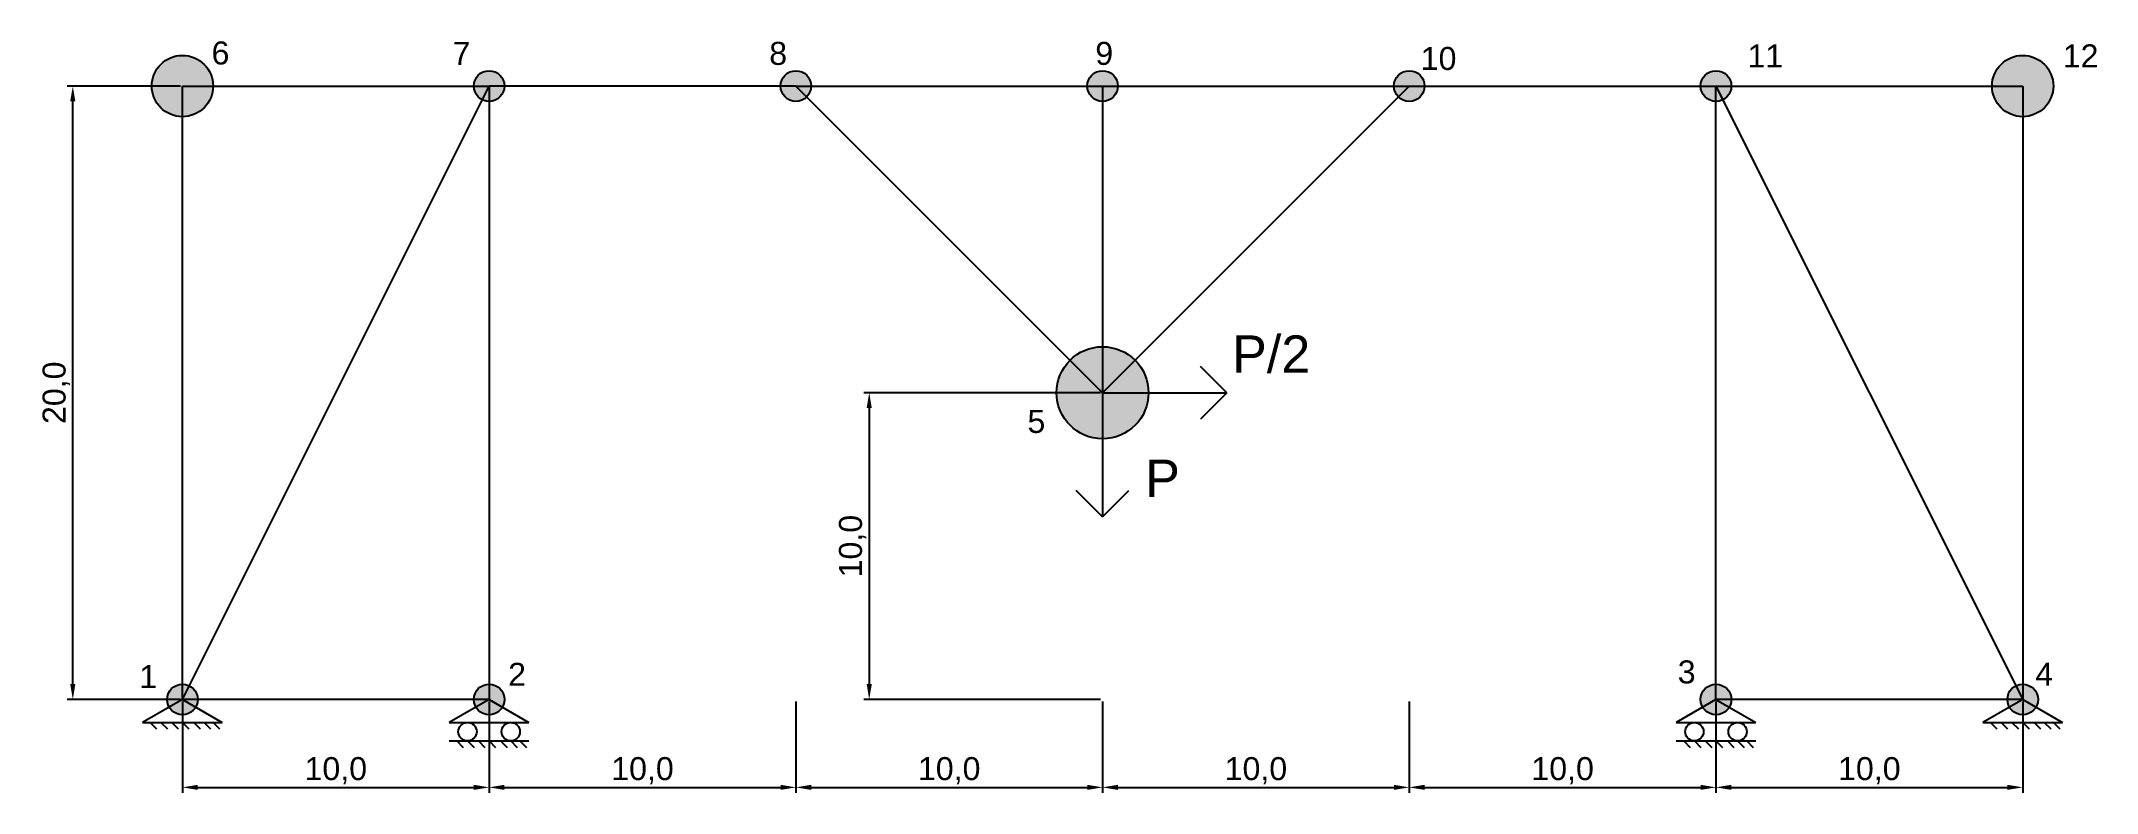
# Model space of a CAD drawing. Header units: millimetres. Extents: x -4.6 to 62.4, y -3 to 21.5.
import ezdxf

# ---------------------------------------------------------------- set-up
doc = ezdxf.new("R2010")
doc.units = ezdxf.units.MM
for name, color, linetype in [('Barras', 5, 'Continuous'), ('Fuerza', 6, 'Continuous'), ('Nodos', 1, 'Continuous'), ('Notaciones', 4, 'Continuous')]:
    doc.layers.add(name, color=color, linetype=linetype)
doc.styles.get("Standard").update_dxf_attribs({"font": 'arial.ttf'})
doc.dimstyles.new('StandardModif', dxfattribs={"dimtxt": 0.75, "dimasz": 0.5, "dimexe": 0.18, "dimexo": 0.0625, "dimgap": 0.09, "dimtad": 1, "dimdec": 1, "dimzin": 0, "dimtxsty": 'Standard', "dimcen": 0.09, "dimadec": 0, "dimazin": 0, "dimtfac": 1, "dimtdec": 1, "dimtofl": 0, "dimtmove": 0, "dimatfit": 3, "dimfxl": 1, "dimtolj": 1, "dimtzin": 0, "dimarcsym": 0})

# ---------------------------------------------------------------- blocks, each defined once
blk = doc.blocks.new('ApoyoArticFijo')
for p, q in [((0, 0), (-0.866, -0.5)), ((0, 0), (0.866, -0.5)), ((-0.866, -0.5), (0.866, -0.5)), ((-0.702, -0.5), (-0.561, -0.641)), ((-0.47, -0.5), (-0.328, -0.641)), ((-0.233, -0.5), (-0.092, -0.641)), ((0, -0.5), (0.141, -0.641)), ((0.247, -0.5), (0.389, -0.641)), ((0.47, -0.5), (0.611, -0.641)), ((0.668, -0.5), (0.809, -0.641))]:
    blk.add_line(p, q)
blk = doc.blocks.new('ApoyoArticMóvil')
for p, q in [((0, 0), (-0.866, -0.5)), ((0, 0), (0.866, -0.5)), ((-0.866, -0.5), (0.866, -0.5)), ((-0.866, -0.9), (0.866, -0.9)), ((-0.702, -0.9), (-0.561, -1.041)), ((-0.47, -0.9), (-0.328, -1.041)), ((-0.233, -0.9), (-0.092, -1.041)), ((0, -0.9), (0.141, -1.041)), ((0.247, -0.9), (0.389, -1.041)), ((0.47, -0.9), (0.611, -1.041)), ((0.668, -0.9), (0.809, -1.041))]:
    blk.add_line(p, q)
for centre in [(-0.47, -0.7), (0.47, -0.7)]:
    blk.add_circle(centre, 0.2)
blk = doc.blocks.new('*U4')
for p, q in [((1, 0), (0.788, 0.212)), ((0, 0), (1, 0)), ((1, 0), (0.788, -0.212))]:
    blk.add_line(p, q)
blk.add_attdef('TEXFUERZA', (1.043, -0.162), '', height=0.3)
blk = doc.blocks.new('*U5')
for p, q in [((1, 0), (0.788, 0.212)), ((0, 0), (1, 0)), ((1, 0), (0.788, -0.212))]:
    blk.add_line(p, q)
blk.add_attdef('TEXFUERZA', (0.838, -0.343), '', height=0.3, rotation=270)
blk = doc.blocks.new('*D6')
at = {"layer": 'Defpoints', "color": 0, "transparency": 16777216}
for p in [(-3.574, 20), (0, 20), (0, 0)]:
    blk.add_point(p, dxfattribs=at)
at = {"layer": 'Notaciones', "color": 0, "lineweight": -2, "transparency": 16777216}
for p, q in [((-0.062, 20), (-3.754, 20)), ((-3.574, 0.5), (-3.574, 19.5)), ((-0.062, 0), (-3.754, 0))]:
    blk.add_line(p, q, dxfattribs=at)
at = {"layer": 'Notaciones', "color": 0, "transparency": 16777216}
for points in [[(-3.658, 19.5), (-3.491, 19.5), (-3.574, 20)], [(-3.658, 0.5), (-3.491, 0.5), (-3.574, 0)]]:
    blk.add_solid(points, dxfattribs=at)
at = {"layer": 'Notaciones', "color": 0, "transparency": 16777216, "insert": (-4.115, 10), "char_height": 0.75, "attachment_point": 5, "rotation": 90}
blk.add_mtext('\\A1;20,0', dxfattribs=at)
blk = doc.blocks.new('*D7')
at = {"layer": 'Defpoints', "color": 0, "transparency": 16777216}
for p in [(30, 10), (30, 0), (22.392, 0)]:
    blk.add_point(p, dxfattribs=at)
at = {"layer": 'Notaciones', "color": 0, "lineweight": -2, "transparency": 16777216}
for p, q in [((29.938, 10), (22.212, 10)), ((22.392, 9.5), (22.392, 0.5)), ((29.938, 0), (22.212, 0))]:
    blk.add_line(p, q, dxfattribs=at)
at = {"layer": 'Notaciones', "color": 0, "transparency": 16777216}
for points in [[(22.309, 9.5), (22.476, 9.5), (22.392, 10)], [(22.309, 0.5), (22.476, 0.5), (22.392, 0)]]:
    blk.add_solid(points, dxfattribs=at)
at = {"layer": 'Notaciones', "color": 0, "transparency": 16777216, "insert": (21.851, 5), "char_height": 0.75, "attachment_point": 5, "rotation": 90}
blk.add_mtext('\\A1;10,0', dxfattribs=at)
blk = doc.blocks.new('*D8')
at = {"layer": 'Defpoints', "color": 0, "transparency": 16777216}
for p in [(0, 0), (10, 0), (10, -2.865)]:
    blk.add_point(p, dxfattribs=at)
at = {"layer": 'Notaciones', "color": 0, "lineweight": -2, "transparency": 16777216}
for p, q in [((0, -0.062), (0, -3.045)), ((10, -0.062), (10, -3.045)), ((0.5, -2.865), (9.5, -2.865))]:
    blk.add_line(p, q, dxfattribs=at)
at = {"layer": 'Notaciones', "color": 0, "transparency": 16777216}
for points in [[(0.5, -2.782), (0.5, -2.948), (0, -2.865)], [(9.5, -2.782), (9.5, -2.948), (10, -2.865)]]:
    blk.add_solid(points, dxfattribs=at)
at = {"layer": 'Notaciones', "color": 0, "transparency": 16777216, "insert": (5, -2.324), "char_height": 0.75, "attachment_point": 5}
blk.add_mtext('\\A1;10,0', dxfattribs=at)
blk = doc.blocks.new('*D9')
at = {"layer": 'Defpoints', "color": 0, "transparency": 16777216}
for p in [(10, 0), (20, 0), (20, -2.865)]:
    blk.add_point(p, dxfattribs=at)
at = {"layer": 'Notaciones', "color": 0, "lineweight": -2, "transparency": 16777216}
for p, q in [((10, -0.062), (10, -3.045)), ((20, -0.062), (20, -3.045)), ((10.5, -2.865), (19.5, -2.865))]:
    blk.add_line(p, q, dxfattribs=at)
at = {"layer": 'Notaciones', "color": 0, "transparency": 16777216}
for points in [[(10.5, -2.782), (10.5, -2.948), (10, -2.865)], [(19.5, -2.782), (19.5, -2.948), (20, -2.865)]]:
    blk.add_solid(points, dxfattribs=at)
at = {"layer": 'Notaciones', "color": 0, "transparency": 16777216, "insert": (15, -2.324), "char_height": 0.75, "attachment_point": 5}
blk.add_mtext('\\A1;10,0', dxfattribs=at)
blk = doc.blocks.new('*D10')
at = {"layer": 'Defpoints', "color": 0, "transparency": 16777216}
for p in [(20, 0), (30, 0), (30, -2.865)]:
    blk.add_point(p, dxfattribs=at)
at = {"layer": 'Notaciones', "color": 0, "lineweight": -2, "transparency": 16777216}
for p, q in [((20, -0.062), (20, -3.045)), ((30, -0.062), (30, -3.045)), ((20.5, -2.865), (29.5, -2.865))]:
    blk.add_line(p, q, dxfattribs=at)
at = {"layer": 'Notaciones', "color": 0, "transparency": 16777216}
for points in [[(20.5, -2.782), (20.5, -2.948), (20, -2.865)], [(29.5, -2.782), (29.5, -2.948), (30, -2.865)]]:
    blk.add_solid(points, dxfattribs=at)
at = {"layer": 'Notaciones', "color": 0, "transparency": 16777216, "insert": (25, -2.324), "char_height": 0.75, "attachment_point": 5}
blk.add_mtext('\\A1;10,0', dxfattribs=at)
blk = doc.blocks.new('*D11')
at = {"layer": 'Defpoints', "color": 0, "transparency": 16777216}
for p in [(30, 0), (40, 0), (40, -2.865)]:
    blk.add_point(p, dxfattribs=at)
at = {"layer": 'Notaciones', "color": 0, "lineweight": -2, "transparency": 16777216}
for p, q in [((30, -0.062), (30, -3.045)), ((40, -0.062), (40, -3.045)), ((30.5, -2.865), (39.5, -2.865))]:
    blk.add_line(p, q, dxfattribs=at)
at = {"layer": 'Notaciones', "color": 0, "transparency": 16777216}
for points in [[(30.5, -2.782), (30.5, -2.948), (30, -2.865)], [(39.5, -2.782), (39.5, -2.948), (40, -2.865)]]:
    blk.add_solid(points, dxfattribs=at)
at = {"layer": 'Notaciones', "color": 0, "transparency": 16777216, "insert": (35, -2.324), "char_height": 0.75, "attachment_point": 5}
blk.add_mtext('\\A1;10,0', dxfattribs=at)
blk = doc.blocks.new('*D12')
at = {"layer": 'Defpoints', "color": 0, "transparency": 16777216}
for p in [(40, 0), (50, 0), (50, -2.865)]:
    blk.add_point(p, dxfattribs=at)
at = {"layer": 'Notaciones', "color": 0, "lineweight": -2, "transparency": 16777216}
for p, q in [((40, -0.062), (40, -3.045)), ((50, -0.062), (50, -3.045)), ((40.5, -2.865), (49.5, -2.865))]:
    blk.add_line(p, q, dxfattribs=at)
at = {"layer": 'Notaciones', "color": 0, "transparency": 16777216}
for points in [[(40.5, -2.782), (40.5, -2.948), (40, -2.865)], [(49.5, -2.782), (49.5, -2.948), (50, -2.865)]]:
    blk.add_solid(points, dxfattribs=at)
at = {"layer": 'Notaciones', "color": 0, "transparency": 16777216, "insert": (45, -2.324), "char_height": 0.75, "attachment_point": 5}
blk.add_mtext('\\A1;10,0', dxfattribs=at)
blk = doc.blocks.new('*D13')
at = {"layer": 'Defpoints', "color": 0, "transparency": 16777216}
for p in [(50, 0), (60, 0), (60, -2.865)]:
    blk.add_point(p, dxfattribs=at)
at = {"layer": 'Notaciones', "color": 0, "lineweight": -2, "transparency": 16777216}
for p, q in [((50, -0.062), (50, -3.045)), ((60, -0.062), (60, -3.045)), ((50.5, -2.865), (59.5, -2.865))]:
    blk.add_line(p, q, dxfattribs=at)
at = {"layer": 'Notaciones', "color": 0, "transparency": 16777216}
for points in [[(50.5, -2.782), (50.5, -2.948), (50, -2.865)], [(59.5, -2.782), (59.5, -2.948), (60, -2.865)]]:
    blk.add_solid(points, dxfattribs=at)
at = {"layer": 'Notaciones', "color": 0, "transparency": 16777216, "insert": (55, -2.324), "char_height": 0.75, "attachment_point": 5}
blk.add_mtext('\\A1;10,0', dxfattribs=at)

msp = doc.modelspace()

# ---------------------------------------------------------------- hatches: boundary and pattern name
at = {"layer": 'Nodos'}
h = msp.add_hatch(color=256, dxfattribs=at)
h.dxf.hatch_style = 1
edge = h.paths.add_edge_path()
edge.add_arc((0, 20), 1, 0, 360)
h = msp.add_hatch(color=256, dxfattribs=at)
h.dxf.hatch_style = 1
edge = h.paths.add_edge_path()
edge.add_arc((60, 20), 1, 0, 360)
h = msp.add_hatch(color=256, dxfattribs=at)
h.dxf.hatch_style = 1
edge = h.paths.add_edge_path()
edge.add_arc((10, 20), 0.5, 0, 360)
h = msp.add_hatch(color=256, dxfattribs=at)
h.dxf.hatch_style = 1
edge = h.paths.add_edge_path()
edge.add_arc((20, 20), 0.5, 0, 360)
h = msp.add_hatch(color=256, dxfattribs=at)
h.dxf.hatch_style = 1
edge = h.paths.add_edge_path()
edge.add_arc((30, 20), 0.5, 0, 360)
h = msp.add_hatch(color=256, dxfattribs=at)
h.dxf.hatch_style = 1
edge = h.paths.add_edge_path()
edge.add_arc((40, 20), 0.5, 0, 360)
h = msp.add_hatch(color=256, dxfattribs=at)
h.dxf.hatch_style = 1
edge = h.paths.add_edge_path()
edge.add_arc((50, 20), 0.5, 0, 360)
h = msp.add_hatch(color=256, dxfattribs=at)
h.dxf.hatch_style = 1
edge = h.paths.add_edge_path()
edge.add_arc((30, 10), 1.5, 0, 360)
h = msp.add_hatch(color=256, dxfattribs=at)
h.dxf.hatch_style = 1
edge = h.paths.add_edge_path()
edge.add_arc((0, 0), 0.5, 0, 360)
h = msp.add_hatch(color=256, dxfattribs=at)
h.dxf.hatch_style = 1
edge = h.paths.add_edge_path()
edge.add_arc((10, 0), 0.5, 0, 360)
h = msp.add_hatch(color=256, dxfattribs=at)
h.dxf.hatch_style = 1
edge = h.paths.add_edge_path()
edge.add_arc((50, 0), 0.5, 0, 360)
h = msp.add_hatch(color=256, dxfattribs=at)
h.dxf.hatch_style = 1
edge = h.paths.add_edge_path()
edge.add_arc((60, 0), 0.5, 0, 360)

# ---------------------------------------------------------------- linework, layer by layer
at = {"layer": 'Barras'}
for p, q in [((0, 0), (0, 20)), ((0, 20), (10, 20)), ((0, 0), (10, 20)), ((10, 20), (10, 0)), ((20, 20), (10, 20)), ((20, 20), (30, 20)), ((20, 20), (30, 10)), ((30, 20), (40, 20)), ((30, 20), (30, 10)), ((40, 20), (30, 10)), ((40, 20), (50, 20)), ((50, 0), (50, 20)), ((50, 20), (60, 20)), ((50, 20), (60, 0)), ((60, 20), (60, 0)), ((10, 0), (0, 0)), ((60, 0), (50, 0))]:
    msp.add_line(p, q, dxfattribs=at)
at = {"layer": 'Nodos'}
for centre, radius in [((0, 20), 1), ((60, 20), 1), ((10, 20), 0.5), ((20, 20), 0.5), ((30, 20), 0.5), ((40, 20), 0.5), ((50, 20), 0.5), ((30, 10), 1.5), ((0, 0), 0.5), ((10, 0), 0.5), ((50, 0), 0.5), ((60, 0), 0.5)]:
    msp.add_circle(centre, radius, dxfattribs=at)

# ---------------------------------------------------------------- block references
at = {"layer": 'Fuerza'}
ref = msp.add_blockref('*U4', (30, 10), dxfattribs=dict(at, xscale=-4.049999999999999, yscale=4.049999999999999, zscale=4.049999999999999, rotation=180))
ref.add_attrib('TEXFUERZA', 'P/2', (34.224, 10.655), dxfattribs={"layer": '0', "height": 1.215})
ref = msp.add_blockref('*U5', (30, 10), dxfattribs=dict(at, xscale=-4.049999999999999, yscale=4.049999999999999, zscale=4.049999999999999, rotation=90))
ref.add_attrib('TEXFUERZA', 'P', (31.389, 6.605), dxfattribs={"layer": '0', "height": 1.215})
at = {"layer": 'Notaciones', "xscale": 1.5, "yscale": 1.5, "zscale": 1.5}
for name, p in [('ApoyoArticFijo', (0, 0)), ('ApoyoArticMóvil', (10, 0)), ('ApoyoArticMóvil', (50, 0)), ('ApoyoArticFijo', (60, 0))]:
    msp.add_blockref(name, p, dxfattribs=at)

# ---------------------------------------------------------------- texts
at = {"layer": 'Notaciones'}
for s, p in [('6', (0.949, 20.703)), ('8', (19.132, 20.69)), ('9', (29.763, 20.69)), ('7', (8.807, 20.69)), ('10', (40.373, 20.524)), ('11', (51.028, 20.608)), ('12', (61.306, 20.608)), ('5', (27.551, 8.69)), ('1', (-1.404, 0.372)), ('2', (10.62, 0.445)), ('3', (48.753, 0.524)), ('4', (60.409, 0.451))]:
    msp.add_text(s, height=0.75, dxfattribs=at).set_placement(p)

# ---------------------------------------------------------------- dimensions: what is measured, and where the dimension line sits
for base, p1, p2, picture, middle in [((-3.574, 20), (0, 0), (0, 20), '*D6', (-4.115, 10)), ((22.392, 0), (30, 10), (30, 0), '*D7', (21.851, 5))]:
    dim = msp.add_linear_dim(base=base, p1=p1, p2=p2, angle=90, dimstyle='StandardModif', dxfattribs=at)
    dim.commit()
    dim.dimension.update_dxf_attribs({"geometry": picture, "text_midpoint": middle})
dim = msp.add_linear_dim(base=(10, -2.865), p1=(0, 0), p2=(10, 0), dimstyle='StandardModif', dxfattribs=at)
dim.commit()
dim.dimension.update_dxf_attribs({"geometry": '*D8', "text_midpoint": (5, -2.324)})
for base, p1, p2, picture, middle in [((20, -2.865), (10, 0), (20, 0), '*D9', (15, -2.324)), ((30, -2.865), (20, 0), (30, 0), '*D10', (25, -2.324)), ((40, -2.865), (30, 0), (40, 0), '*D11', (35, -2.324)), ((50, -2.865), (40, 0), (50, 0), '*D12', (45, -2.324)), ((60, -2.865), (50, 0), (60, 0), '*D13', (55, -2.324))]:
    dim = msp.add_linear_dim(base=base, p1=p1, p2=p2, dimstyle='StandardModif', override={"dimtmove": 1}, dxfattribs=at)
    dim.commit()
    dim.dimension.update_dxf_attribs({"geometry": picture, "text_midpoint": middle})

doc.saveas('drawing.dxf')
